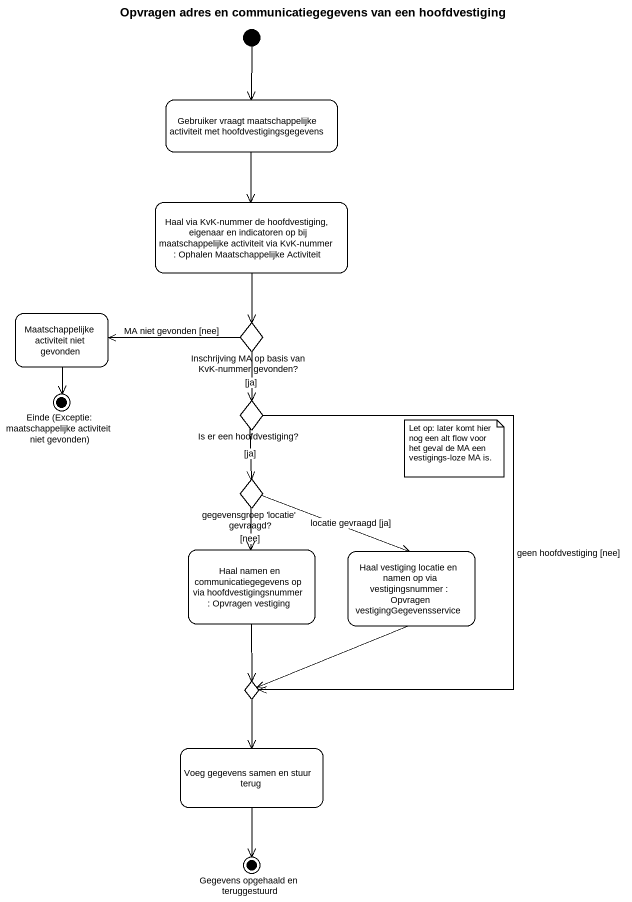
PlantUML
@startuml
title Opvragen adres en communicatiegegevens van een hoofdvestiging
hide empty description
state "Gebruiker vraagt maatschappelijke activiteit met hoofdvestigingsgegevens" as Gebruiker_vraagt
state "Haal via KvK-nummer de hoofdvestiging, eigenaar en indicatoren op bij maatschappelijke activiteit via KvK-nummer : Ophalen Maatschappelijke Activiteit" as Haal_via_KvK_nummer_de
state "Maatschappelijke activiteit niet gevonden" as Maatschappelijke_activiteit
state "Inschrijving MA op basis van KvK-nummer gevonden?" as Inschrijving_MA_op_basis <<choice>>
state "Einde (Exceptie: maatschappelijke activiteit niet gevonden)" as Einde_Exceptie <<end>>
state "Is er een hoofdvestiging?" as Is_er_een_hoofdvestiging <<choice>>
state "gegevensgroep 'locatie' gevraagd?" as gegevensgroep_locatie <<choice>>
state "Haal namen en communicatiegegevens op via hoofdvestigingsnummer : Opvragen vestiging" as Haal_namen_en
state "Haal vestiging locatie en namen op via vestigingsnummer : Opvragen vestigingGegevensservice" as Haal_vestiging_locatie_en
state choice1 <<choice>>
state "Voeg gegevens samen en stuur terug" as Voeg_gegevens_samen_en
state "Gegevens opgehaald en teruggestuurd" as Gegevens_opgehaald_en <<end>>
[*] --> Gebruiker_vraagt
Gebruiker_vraagt --> Haal_via_KvK_nummer_de
Haal_via_KvK_nummer_de --> Inschrijving_MA_op_basis
Maatschappelijke_activiteit --> Einde_Exceptie
Inschrijving_MA_op_basis -left-> Maatschappelijke_activiteit : MA niet gevonden [nee]
Inschrijving_MA_op_basis --> Is_er_een_hoofdvestiging : [ja]
Is_er_een_hoofdvestiging --> gegevensgroep_locatie : [ja]
Is_er_een_hoofdvestiging --> choice1 : geen hoofdvestiging [nee]
gegevensgroep_locatie --> Haal_namen_en : [nee]
gegevensgroep_locatie -right-> Haal_vestiging_locatie_en : locatie gevraagd [ja]
Haal_namen_en --> choice1
Haal_vestiging_locatie_en --> choice1
choice1 --> Voeg_gegevens_samen_en
Voeg_gegevens_samen_en --> Gegevens_opgehaald_en
note as N1
  Let op: later komt hier nog een alt flow voor het geval de MA een vestigings-loze MA is.
end note
@enduml
